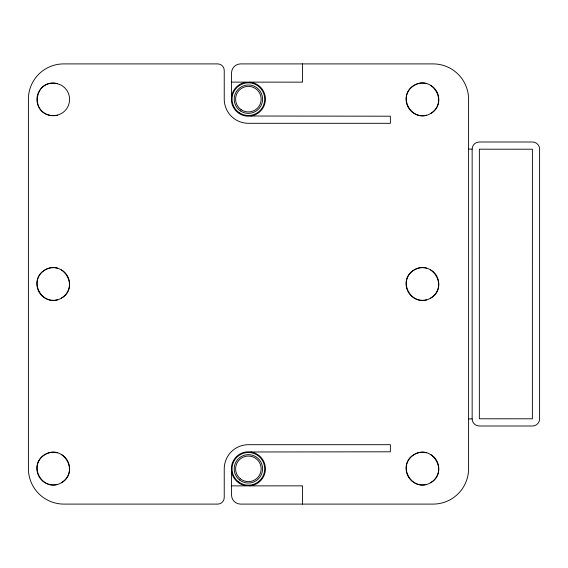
<?xml version="1.0" encoding="UTF-8"?>
<svg xmlns="http://www.w3.org/2000/svg" width="568" height="568" viewBox="0 0 568 568"><rect width="100%" height="100%" fill="white"/><g stroke="black" fill="none" stroke-linecap="round" stroke-linejoin="round"><path stroke-width="0.85" d="M61.415 298.143C79.882 287.727 63.339 259.072 45.085 269.857C26.618 280.272 43.161 308.928 61.415 298.143A16.33 16.33 0 0 0 61.415 269.857M430.615 113.543C449.082 103.127 432.539 74.472 414.285 85.257C395.818 95.672 412.361 124.328 430.615 113.543A16.33 16.33 0 0 0 430.615 85.257M61.415 482.743C79.882 472.327 63.339 443.672 45.085 454.457C26.618 464.873 43.161 493.528 61.415 482.743A16.33 16.33 0 0 0 61.415 454.457M430.615 298.143C449.082 287.727 432.539 259.072 414.285 269.857C395.818 280.272 412.361 308.928 430.615 298.143A16.33 16.33 0 0 0 430.615 269.857M430.615 482.743C449.082 472.327 432.539 443.672 414.285 454.457C395.818 464.873 412.361 493.528 430.615 482.743A16.33 16.33 0 0 0 430.615 454.457M57.474 115.176L61.415 113.543A16.33 16.33 0 0 0 61.415 85.257C33.306 72.668 27.072 120.054 57.474 115.176A16.33 16.33 0 0 1 36.92 99.4A16.33 16.33 0 0 1 57.474 83.624M231.531 82.126L302.531 82.154L302.531 63.9M231.531 485.874L302.531 485.846L302.531 504.1M250.921 451.986L390.379 451.794L390.379 444.694L248.379 444.694A24.14 24.14 0 0 0 224.239 468.834L224.239 497.532A6.567 6.567 0 0 1 217.672 504.1L63.9 504.1A35.5 35.5 0 0 1 28.4 468.6L28.4 99.166A35.266 35.266 0 0 1 63.666 63.9L217.672 63.9A6.567 6.567 0 0 1 224.239 70.468L224.239 99.166A24.14 24.14 0 0 0 248.379 123.306L390.379 123.306L390.379 116.206L250.921 116.014M468.6 149.1L472.15 149.1A7.1 7.1 0 0 1 479.25 142L532.5 142A7.1 7.1 0 0 1 539.6 149.1L539.6 418.9A7.1 7.1 0 0 1 532.5 426L479.25 426A7.1 7.1 0 0 1 472.15 418.9L472.15 149.1M468.6 418.9L472.15 418.9M231.531 97.135L231.531 73.009A9.109 9.109 0 0 1 240.64 63.9L433.1 63.9A35.5 35.5 0 0 1 468.6 99.4L468.6 468.6A35.5 35.5 0 0 1 433.1 504.1L240.64 504.1A9.109 9.109 0 0 1 231.531 494.991L231.531 470.865M426.675 484.376A16.33 16.33 0 0 1 406.12 468.6A16.33 16.33 0 0 1 426.675 452.824M426.675 299.776A16.33 16.33 0 0 1 406.12 284A16.33 16.33 0 0 1 426.675 268.224M426.675 115.176A16.33 16.33 0 0 1 406.12 99.4A16.33 16.33 0 0 1 426.675 83.624M57.474 484.376A16.33 16.33 0 0 1 36.92 468.6A16.33 16.33 0 0 1 57.474 452.824M57.474 299.776A16.33 16.33 0 0 1 36.92 284A16.33 16.33 0 0 1 57.474 268.224M249.657 82.168A17.04 17.04 0 0 1 265.377 100.437A17.04 17.04 0 0 1 247.108 116.156A17.04 17.04 0 0 1 231.389 97.888L232.099 94.139A17.04 17.04 0 0 1 245.845 82.31M249.657 485.832A17.04 17.04 0 0 0 265.377 467.563A17.04 17.04 0 0 0 247.108 451.844A17.04 17.04 0 0 0 231.389 470.112L232.099 473.861A17.04 17.04 0 0 0 245.845 485.69M479.371 149.199L479.349 418.779L532.379 418.801L532.401 149.221L479.371 149.199M239.185 112.656A16.33 16.33 0 0 0 264.667 100.387A16.33 16.33 0 0 0 241.293 84.447A16.33 16.33 0 0 0 239.185 112.656M240.385 110.895A14.2 14.2 0 0 0 262.544 100.224A14.2 14.2 0 0 0 242.224 86.371A14.2 14.2 0 0 0 240.385 110.895M241.18 109.723A12.78 12.78 0 0 0 261.124 100.117A12.78 12.78 0 0 0 242.834 87.65A12.78 12.78 0 0 0 241.18 109.723M239.526 479.939A14.2 14.2 0 0 0 262.423 470.95A14.2 14.2 0 0 0 243.196 455.621A14.2 14.2 0 0 0 239.526 479.939M238.198 481.607A16.33 16.33 0 0 0 264.532 471.27A16.33 16.33 0 0 0 242.415 453.633A16.33 16.33 0 0 0 238.198 481.607M240.413 478.831A12.78 12.78 0 0 0 261.017 470.744A12.78 12.78 0 0 0 243.715 456.942A12.78 12.78 0 0 0 240.413 478.831"/></g></svg>
